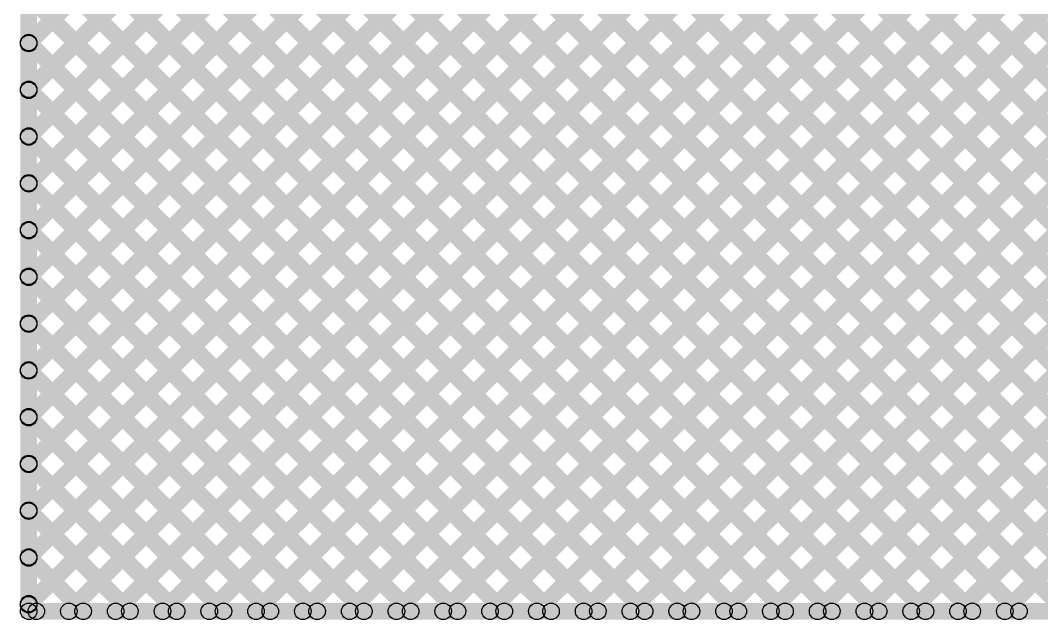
# Model space of a CAD drawing. Header units: millimetres. Extents: x 0.02 to 3.53, y 0 to 2.66.
# Drawn here: x 0.095 to 0.712, y 0.095 to 0.457 of the extents above; entities that cross this region are included whole.
import ezdxf

# ---------------------------------------------------------------- set-up
doc = ezdxf.new("R2010")
doc.units = ezdxf.units.MM
doc.header["$MEASUREMENT"] = 0
doc.layers.add('BottomLayer', color=5, linetype='Continuous')
doc.layers.add('TopLayer', color=1, linetype='Continuous')

msp = doc.modelspace()

# ---------------------------------------------------------------- hatches: boundary and pattern name
at = {"layer": 'BottomLayer'}
for points in [[(0.09646, 0.97786), (0.10354, 0.98494), (0.98494, 0.10354), (0.97786, 0.09646)], [(0.09646, 0.94958), (0.10354, 0.95665), (0.95665, 0.10354), (0.94958, 0.09646)], [(0.09646, 0.9213), (0.10354, 0.92837), (0.92837, 0.10354), (0.9213, 0.09646)], [(0.09646, 0.89301), (0.10354, 0.90008), (0.90008, 0.10354), (0.89301, 0.09646)], [(0.09646, 0.86473), (0.10354, 0.8718), (0.8718, 0.10354), (0.86473, 0.09646)], [(0.09646, 0.83644), (0.10354, 0.84351), (0.84351, 0.10354), (0.83644, 0.09646)], [(0.10354, 0.10048), (0.09646, 0.10755), (0.77436, 0.78545), (0.78143, 0.77838)], [(0.10354, 0.10048), (0.09646, 0.10755), (0.77436, 0.78545), (0.78143, 0.77838)], [(0.10354, 0.38332), (0.09646, 0.3904), (0.49152, 0.78545), (0.49859, 0.77838)], [(0.10354, 0.41161), (0.09646, 0.41868), (0.46323, 0.78545), (0.47031, 0.77838)], [(0.10354, 0.43989), (0.09646, 0.44696), (0.43495, 0.78545), (0.44202, 0.77838)], [(0.10354, 0.35504), (0.09646, 0.36211), (0.5198, 0.78545), (0.52687, 0.77838)], [(0.10354, 0.32676), (0.09646, 0.33383), (0.54809, 0.78545), (0.55516, 0.77838)], [(0.10354, 0.18533), (0.09646, 0.19241), (0.68951, 0.78545), (0.69658, 0.77838)], [(0.10354, 0.21362), (0.09646, 0.22069), (0.66122, 0.78545), (0.6683, 0.77838)], [(0.10354, 0.12877), (0.09646, 0.13584), (0.74608, 0.78545), (0.75315, 0.77838)], [(0.10354, 0.15705), (0.09646, 0.16412), (0.71779, 0.78545), (0.72486, 0.77838)], [(0.10354, 0.27019), (0.09646, 0.27726), (0.60466, 0.78545), (0.61173, 0.77838)], [(0.10354, 0.29847), (0.09646, 0.30554), (0.57637, 0.78545), (0.58344, 0.77838)], [(0.10354, 0.2419), (0.09646, 0.24897), (0.63294, 0.78545), (0.64001, 0.77838)], [(0.1278, 0.09646), (0.12073, 0.10354), (0.80265, 0.78545), (0.80972, 0.77838)], [(0.15609, 0.09646), (0.14902, 0.10354), (0.83093, 0.78545), (0.838, 0.77838)], [(0.18437, 0.09646), (0.1773, 0.10354), (0.85921, 0.78545), (0.86629, 0.77838)], [(0.21266, 0.09646), (0.20559, 0.10354), (0.8875, 0.78545), (0.89457, 0.77838)], [(0.24094, 0.09646), (0.23387, 0.10354), (0.91578, 0.78545), (0.92285, 0.77838)], [(0.26922, 0.09646), (0.26215, 0.10354), (0.94407, 0.78545), (0.95114, 0.77838)], [(0.29751, 0.09646), (0.29044, 0.10354), (0.97235, 0.78545), (0.97942, 0.77838)], [(0.32579, 0.09646), (0.31872, 0.10354), (1.00064, 0.78545), (1.00771, 0.77838)], [(0.32424, 0.77838), (0.33131, 0.78545), (1.01322, 0.10354), (1.00615, 0.09646)], [(0.35408, 0.09646), (0.34701, 0.10354), (1.02892, 0.78545), (1.03599, 0.77838)], [(0.35252, 0.77838), (0.35959, 0.78545), (1.0415, 0.10354), (1.03443, 0.09646)], [(0.38236, 0.09646), (0.37529, 0.10354), (1.0572, 0.78545), (1.06428, 0.77838)], [(0.3808, 0.77838), (0.38788, 0.78545), (1.06979, 0.10354), (1.06272, 0.09646)], [(0.41065, 0.09646), (0.40358, 0.10354), (1.08549, 0.78545), (1.09256, 0.77838)], [(0.43893, 0.09646), (0.43186, 0.10354), (1.11377, 0.78545), (1.12084, 0.77838)], [(0.46721, 0.09646), (0.46014, 0.10354), (1.14206, 0.78545), (1.14913, 0.77838)], [(0.4955, 0.09646), (0.48843, 0.10354), (1.17034, 0.78545), (1.17741, 0.77838)], [(0.52378, 0.09646), (0.51671, 0.10354), (1.19863, 0.78545), (1.2057, 0.77838)], [(0.55207, 0.09646), (0.545, 0.10354), (1.22691, 0.78545), (1.23398, 0.77838)], [(0.58035, 0.09646), (0.57328, 0.10354), (1.25519, 0.78545), (1.26227, 0.77838)], [(0.60864, 0.09646), (0.60157, 0.10354), (1.28348, 0.78545), (1.29055, 0.77838)], [(0.63692, 0.09646), (0.62985, 0.10354), (1.31176, 0.78545), (1.31883, 0.77838)], [(0.6652, 0.09646), (0.65813, 0.10354), (1.34005, 0.78545), (1.34712, 0.77838)], [(0.69349, 0.09646), (0.68642, 0.10354), (1.36833, 0.78545), (1.3754, 0.77838)], [(0.17932, 0.72531), (0.18639, 0.73238), (0.81523, 0.10354), (0.80816, 0.09646)], [(0.18817, 0.68817), (0.19524, 0.69524), (0.78695, 0.10354), (0.77987, 0.09646)], [(0.18539, 0.66266), (0.19246, 0.66974), (0.75866, 0.10354), (0.75159, 0.09646)], [(0.17761, 0.64217), (0.18468, 0.64924), (0.73038, 0.10354), (0.72331, 0.09646)], [(0.16627, 0.62521), (0.17335, 0.63228), (0.70209, 0.10354), (0.69502, 0.09646)], [(0.15186, 0.61135), (0.15893, 0.61842), (0.67381, 0.10354), (0.66674, 0.09646)], [(0.13431, 0.60061), (0.14138, 0.60768), (0.64552, 0.10354), (0.63845, 0.09646)], [(0.11305, 0.59358), (0.12012, 0.60066), (0.61724, 0.10354), (0.61017, 0.09646)], [(0.105, 0.1), (0.095, 0.1), (0.095, 0.59528), (0.105, 0.59528)], [(0.09646, 0.58188), (0.10354, 0.58896), (0.58896, 0.10354), (0.58188, 0.09646)], [(0.09646, 0.5536), (0.10354, 0.56067), (0.56067, 0.10354), (0.5536, 0.09646)], [(0.09646, 0.52532), (0.10354, 0.53239), (0.53239, 0.10354), (0.52532, 0.09646)], [(0.09646, 0.49703), (0.10354, 0.5041), (0.5041, 0.10354), (0.49703, 0.09646)], [(0.09646, 0.46875), (0.10354, 0.47582), (0.47582, 0.10354), (0.46875, 0.09646)], [(0.09646, 0.44046), (0.10354, 0.44753), (0.44753, 0.10354), (0.44046, 0.09646)], [(0.09646, 0.41218), (0.10354, 0.41925), (0.41925, 0.10354), (0.41218, 0.09646)], [(0.09646, 0.38389), (0.10354, 0.39097), (0.39097, 0.10354), (0.38389, 0.09646)], [(0.09646, 0.35561), (0.10354, 0.36268), (0.36268, 0.10354), (0.35561, 0.09646)], [(0.09646, 0.32733), (0.10354, 0.3344), (0.3344, 0.10354), (0.32733, 0.09646)], [(0.09646, 0.29904), (0.10354, 0.30611), (0.30611, 0.10354), (0.29904, 0.09646)], [(0.09646, 0.27076), (0.10354, 0.27783), (0.27783, 0.10354), (0.27076, 0.09646)], [(0.09646, 0.24247), (0.10354, 0.24954), (0.24954, 0.10354), (0.24247, 0.09646)], [(0.09646, 0.21419), (0.10354, 0.22126), (0.22126, 0.10354), (0.21419, 0.09646)], [(0.09646, 0.1859), (0.10354, 0.19298), (0.19298, 0.10354), (0.1859, 0.09646)], [(0.09646, 0.15762), (0.10354, 0.16469), (0.16469, 0.10354), (0.15762, 0.09646)], [(0.09646, 0.12934), (0.10354, 0.13641), (0.13641, 0.10354), (0.12934, 0.09646)], [(0.09646, 0.10105), (0.10354, 0.10812), (0.10812, 0.10354), (0.10105, 0.09646)], [(0.1, 0.095), (0.1, 0.105), (1.61967, 0.105), (1.61967, 0.095)]]:
    msp.add_hatch(color=5, dxfattribs=at).paths.add_polyline_path(points)
h = msp.add_hatch(color=5, dxfattribs=at)
edge = h.paths.add_edge_path()
edge.add_arc((0.1, 0.444), 0.005, 0, 360)
h = msp.add_hatch(color=5, dxfattribs=at)
edge = h.paths.add_edge_path()
edge.add_arc((0.1, 0.44343), 0.005, 0, 360)
h = msp.add_hatch(color=5, dxfattribs=at)
edge = h.paths.add_edge_path()
edge.add_arc((0.1, 0.41571), 0.005, 0, 360)
h = msp.add_hatch(color=5, dxfattribs=at)
edge = h.paths.add_edge_path()
edge.add_arc((0.1, 0.41514), 0.005, 0, 360)
h = msp.add_hatch(color=5, dxfattribs=at)
edge = h.paths.add_edge_path()
edge.add_arc((0.1, 0.38743), 0.005, 0, 360)
h = msp.add_hatch(color=5, dxfattribs=at)
edge = h.paths.add_edge_path()
edge.add_arc((0.1, 0.38686), 0.005, 0, 360)
h = msp.add_hatch(color=5, dxfattribs=at)
edge = h.paths.add_edge_path()
edge.add_arc((0.1, 0.35915), 0.005, 0, 360)
h = msp.add_hatch(color=5, dxfattribs=at)
edge = h.paths.add_edge_path()
edge.add_arc((0.1, 0.35858), 0.005, 0, 360)
h = msp.add_hatch(color=5, dxfattribs=at)
edge = h.paths.add_edge_path()
edge.add_arc((0.1, 0.33086), 0.005, 0, 360)
h = msp.add_hatch(color=5, dxfattribs=at)
edge = h.paths.add_edge_path()
edge.add_arc((0.1, 0.33029), 0.005, 0, 360)
h = msp.add_hatch(color=5, dxfattribs=at)
edge = h.paths.add_edge_path()
edge.add_arc((0.1, 0.30258), 0.005, 0, 360)
h = msp.add_hatch(color=5, dxfattribs=at)
edge = h.paths.add_edge_path()
edge.add_arc((0.1, 0.30201), 0.005, 0, 360)
h = msp.add_hatch(color=5, dxfattribs=at)
edge = h.paths.add_edge_path()
edge.add_arc((0.1, 0.27429), 0.005, 0, 360)
h = msp.add_hatch(color=5, dxfattribs=at)
edge = h.paths.add_edge_path()
edge.add_arc((0.1, 0.27372), 0.005, 0, 360)
h = msp.add_hatch(color=5, dxfattribs=at)
edge = h.paths.add_edge_path()
edge.add_arc((0.1, 0.24601), 0.005, 0, 360)
h = msp.add_hatch(color=5, dxfattribs=at)
edge = h.paths.add_edge_path()
edge.add_arc((0.1, 0.24544), 0.005, 0, 360)
h = msp.add_hatch(color=5, dxfattribs=at)
edge = h.paths.add_edge_path()
edge.add_arc((0.1, 0.21772), 0.005, 0, 360)
h = msp.add_hatch(color=5, dxfattribs=at)
edge = h.paths.add_edge_path()
edge.add_arc((0.1, 0.21715), 0.005, 0, 360)
h = msp.add_hatch(color=5, dxfattribs=at)
edge = h.paths.add_edge_path()
edge.add_arc((0.1, 0.18944), 0.005, 0, 360)
h = msp.add_hatch(color=5, dxfattribs=at)
edge = h.paths.add_edge_path()
edge.add_arc((0.1, 0.18887), 0.005, 0, 360)
h = msp.add_hatch(color=5, dxfattribs=at)
edge = h.paths.add_edge_path()
edge.add_arc((0.1, 0.16116), 0.005, 0, 360)
h = msp.add_hatch(color=5, dxfattribs=at)
edge = h.paths.add_edge_path()
edge.add_arc((0.1, 0.16059), 0.005, 0, 360)
h = msp.add_hatch(color=5, dxfattribs=at)
edge = h.paths.add_edge_path()
edge.add_arc((0.1, 0.13287), 0.005, 0, 360)
h = msp.add_hatch(color=5, dxfattribs=at)
edge = h.paths.add_edge_path()
edge.add_arc((0.1, 0.1323), 0.005, 0, 360)
h = msp.add_hatch(color=5, dxfattribs=at)
edge = h.paths.add_edge_path()
edge.add_arc((0.1, 0.10459), 0.005, 0, 360)
h = msp.add_hatch(color=5, dxfattribs=at)
edge = h.paths.add_edge_path()
edge.add_arc((0.1, 0.10402), 0.005, 0, 360)
h = msp.add_hatch(color=5, dxfattribs=at)
edge = h.paths.add_edge_path()
edge.add_arc((0.1, 0.10402), 0.005, 0, 360)
h = msp.add_hatch(color=5, dxfattribs=at)
edge = h.paths.add_edge_path()
edge.add_arc((0.1, 0.1), 0.005, 0, 360)
h = msp.add_hatch(color=5, dxfattribs=at)
edge = h.paths.add_edge_path()
edge.add_arc((0.1, 0.1), 0.005, 0, 360)
h = msp.add_hatch(color=5, dxfattribs=at)
edge = h.paths.add_edge_path()
edge.add_arc((0.10459, 0.1), 0.005, 0, 360)
h = msp.add_hatch(color=5, dxfattribs=at)
edge = h.paths.add_edge_path()
edge.add_arc((0.12427, 0.1), 0.005, 0, 360)
h = msp.add_hatch(color=5, dxfattribs=at)
edge = h.paths.add_edge_path()
edge.add_arc((0.13287, 0.1), 0.005, 0, 360)
h = msp.add_hatch(color=5, dxfattribs=at)
edge = h.paths.add_edge_path()
edge.add_arc((0.15255, 0.1), 0.005, 0, 360)
h = msp.add_hatch(color=5, dxfattribs=at)
edge = h.paths.add_edge_path()
edge.add_arc((0.16116, 0.1), 0.005, 0, 360)
h = msp.add_hatch(color=5, dxfattribs=at)
edge = h.paths.add_edge_path()
edge.add_arc((0.18084, 0.1), 0.005, 0, 360)
h = msp.add_hatch(color=5, dxfattribs=at)
edge = h.paths.add_edge_path()
edge.add_arc((0.18944, 0.1), 0.005, 0, 360)
h = msp.add_hatch(color=5, dxfattribs=at)
edge = h.paths.add_edge_path()
edge.add_arc((0.20912, 0.1), 0.005, 0, 360)
h = msp.add_hatch(color=5, dxfattribs=at)
edge = h.paths.add_edge_path()
edge.add_arc((0.21772, 0.1), 0.005, 0, 360)
h = msp.add_hatch(color=5, dxfattribs=at)
edge = h.paths.add_edge_path()
edge.add_arc((0.2374, 0.1), 0.005, 0, 360)
h = msp.add_hatch(color=5, dxfattribs=at)
edge = h.paths.add_edge_path()
edge.add_arc((0.24601, 0.1), 0.005, 0, 360)
h = msp.add_hatch(color=5, dxfattribs=at)
edge = h.paths.add_edge_path()
edge.add_arc((0.26569, 0.1), 0.005, 0, 360)
h = msp.add_hatch(color=5, dxfattribs=at)
edge = h.paths.add_edge_path()
edge.add_arc((0.27429, 0.1), 0.005, 0, 360)
h = msp.add_hatch(color=5, dxfattribs=at)
edge = h.paths.add_edge_path()
edge.add_arc((0.29397, 0.1), 0.005, 0, 360)
h = msp.add_hatch(color=5, dxfattribs=at)
edge = h.paths.add_edge_path()
edge.add_arc((0.30258, 0.1), 0.005, 0, 360)
h = msp.add_hatch(color=5, dxfattribs=at)
edge = h.paths.add_edge_path()
edge.add_arc((0.32226, 0.1), 0.005, 0, 360)
h = msp.add_hatch(color=5, dxfattribs=at)
edge = h.paths.add_edge_path()
edge.add_arc((0.33086, 0.1), 0.005, 0, 360)
h = msp.add_hatch(color=5, dxfattribs=at)
edge = h.paths.add_edge_path()
edge.add_arc((0.35054, 0.1), 0.005, 0, 360)
h = msp.add_hatch(color=5, dxfattribs=at)
edge = h.paths.add_edge_path()
edge.add_arc((0.35915, 0.1), 0.005, 0, 360)
h = msp.add_hatch(color=5, dxfattribs=at)
edge = h.paths.add_edge_path()
edge.add_arc((0.37883, 0.1), 0.005, 0, 360)
h = msp.add_hatch(color=5, dxfattribs=at)
edge = h.paths.add_edge_path()
edge.add_arc((0.38743, 0.1), 0.005, 0, 360)
h = msp.add_hatch(color=5, dxfattribs=at)
edge = h.paths.add_edge_path()
edge.add_arc((0.40711, 0.1), 0.005, 0, 360)
h = msp.add_hatch(color=5, dxfattribs=at)
edge = h.paths.add_edge_path()
edge.add_arc((0.41571, 0.1), 0.005, 0, 360)
h = msp.add_hatch(color=5, dxfattribs=at)
edge = h.paths.add_edge_path()
edge.add_arc((0.43539, 0.1), 0.005, 0, 360)
h = msp.add_hatch(color=5, dxfattribs=at)
edge = h.paths.add_edge_path()
edge.add_arc((0.444, 0.1), 0.005, 0, 360)
h = msp.add_hatch(color=5, dxfattribs=at)
edge = h.paths.add_edge_path()
edge.add_arc((0.46368, 0.1), 0.005, 0, 360)
h = msp.add_hatch(color=5, dxfattribs=at)
edge = h.paths.add_edge_path()
edge.add_arc((0.47228, 0.1), 0.005, 0, 360)
h = msp.add_hatch(color=5, dxfattribs=at)
edge = h.paths.add_edge_path()
edge.add_arc((0.49196, 0.1), 0.005, 0, 360)
h = msp.add_hatch(color=5, dxfattribs=at)
edge = h.paths.add_edge_path()
edge.add_arc((0.50057, 0.1), 0.005, 0, 360)
h = msp.add_hatch(color=5, dxfattribs=at)
edge = h.paths.add_edge_path()
edge.add_arc((0.52025, 0.1), 0.005, 0, 360)
h = msp.add_hatch(color=5, dxfattribs=at)
edge = h.paths.add_edge_path()
edge.add_arc((0.52885, 0.1), 0.005, 0, 360)
h = msp.add_hatch(color=5, dxfattribs=at)
edge = h.paths.add_edge_path()
edge.add_arc((0.54853, 0.1), 0.005, 0, 360)
h = msp.add_hatch(color=5, dxfattribs=at)
edge = h.paths.add_edge_path()
edge.add_arc((0.55714, 0.1), 0.005, 0, 360)
h = msp.add_hatch(color=5, dxfattribs=at)
edge = h.paths.add_edge_path()
edge.add_arc((0.57682, 0.1), 0.005, 0, 360)
h = msp.add_hatch(color=5, dxfattribs=at)
edge = h.paths.add_edge_path()
edge.add_arc((0.58542, 0.1), 0.005, 0, 360)
h = msp.add_hatch(color=5, dxfattribs=at)
edge = h.paths.add_edge_path()
edge.add_arc((0.6051, 0.1), 0.005, 0, 360)
h = msp.add_hatch(color=5, dxfattribs=at)
edge = h.paths.add_edge_path()
edge.add_arc((0.6137, 0.1), 0.005, 0, 360)
h = msp.add_hatch(color=5, dxfattribs=at)
edge = h.paths.add_edge_path()
edge.add_arc((0.63339, 0.1), 0.005, 0, 360)
h = msp.add_hatch(color=5, dxfattribs=at)
edge = h.paths.add_edge_path()
edge.add_arc((0.64199, 0.1), 0.005, 0, 360)
h = msp.add_hatch(color=5, dxfattribs=at)
edge = h.paths.add_edge_path()
edge.add_arc((0.66167, 0.1), 0.005, 0, 360)
h = msp.add_hatch(color=5, dxfattribs=at)
edge = h.paths.add_edge_path()
edge.add_arc((0.67027, 0.1), 0.005, 0, 360)
h = msp.add_hatch(color=5, dxfattribs=at)
edge = h.paths.add_edge_path()
edge.add_arc((0.68995, 0.1), 0.005, 0, 360)
h = msp.add_hatch(color=5, dxfattribs=at)
edge = h.paths.add_edge_path()
edge.add_arc((0.69856, 0.1), 0.005, 0, 360)
at = {"layer": 'TopLayer'}
for points in [[(0.10354, 0.43989), (0.09646, 0.44696), (1.42764, 1.77814), (1.43471, 1.77107)], [(0.10354, 0.41161), (0.09646, 0.41868), (1.45593, 1.77814), (1.463, 1.77107)], [(0.10354, 0.38332), (0.09646, 0.3904), (1.4839, 1.77783), (1.49097, 1.77076)], [(0.10354, 0.35504), (0.09646, 0.36211), (1.24185, 1.5075), (1.24892, 1.50043)], [(0.10354, 0.32676), (0.09646, 0.33383), (1.24757, 1.48493), (1.25464, 1.47786)], [(0.10354, 0.29847), (0.09646, 0.30554), (1.21852, 1.4276), (1.22559, 1.42053)], [(0.10354, 0.27019), (0.09646, 0.27726), (1.21852, 1.39931), (1.22559, 1.39224)], [(0.10354, 0.2419), (0.09646, 0.24897), (1.21852, 1.37103), (1.22559, 1.36396)], [(0.10354, 0.21362), (0.09646, 0.22069), (1.21852, 1.34274), (1.22559, 1.33567)], [(0.10354, 0.18533), (0.09646, 0.19241), (1.21852, 1.31446), (1.22559, 1.30739)], [(0.10354, 0.15705), (0.09646, 0.16412), (1.21852, 1.28618), (1.22559, 1.2791)], [(0.10354, 0.12877), (0.09646, 0.13584), (1.21852, 1.25789), (1.22559, 1.25082)], [(0.10354, 0.10048), (0.09646, 0.10755), (1.21852, 1.22961), (1.22559, 1.22254)], [(0.10354, 0.10048), (0.09646, 0.10755), (1.21852, 1.22961), (1.22559, 1.22254)], [(0.1278, 0.09646), (0.12073, 0.10354), (1.21852, 1.20132), (1.22559, 1.19425)], [(0.15609, 0.09646), (0.14902, 0.10354), (1.21852, 1.17304), (1.22559, 1.16597)], [(0.18437, 0.09646), (0.1773, 0.10354), (1.22101, 1.14725), (1.22808, 1.14018)], [(0.21266, 0.09646), (0.20559, 0.10354), (1.23435, 1.1323), (1.24142, 1.12523)], [(0.24094, 0.09646), (0.23387, 0.10354), (1.24849, 1.11816), (1.25557, 1.11109)], [(0.26922, 0.09646), (0.26215, 0.10354), (1.26277, 1.10416), (1.26985, 1.09709)], [(0.29751, 0.09646), (0.29044, 0.10354), (1.2863, 1.0994), (1.29338, 1.09233)], [(0.32579, 0.09646), (0.31872, 0.10354), (1.31459, 1.0994), (1.32166, 1.09233)], [(0.35408, 0.09646), (0.34701, 0.10354), (1.34287, 1.0994), (1.34994, 1.09233)], [(0.38236, 0.09646), (0.37529, 0.10354), (1.37116, 1.0994), (1.37823, 1.09233)], [(0.41065, 0.09646), (0.40358, 0.10354), (1.39944, 1.0994), (1.40651, 1.09233)], [(0.43893, 0.09646), (0.43186, 0.10354), (1.42773, 1.0994), (1.4348, 1.09233)], [(0.46721, 0.09646), (0.46014, 0.10354), (1.45601, 1.0994), (1.46308, 1.09233)], [(0.4955, 0.09646), (0.48843, 0.10354), (1.48429, 1.0994), (1.49137, 1.09233)], [(0.52378, 0.09646), (0.51671, 0.10354), (1.51258, 1.0994), (1.51965, 1.09233)], [(0.55207, 0.09646), (0.545, 0.10354), (1.54086, 1.0994), (1.54793, 1.09233)], [(0.58035, 0.09646), (0.57328, 0.10354), (1.56915, 1.0994), (1.57622, 1.09233)], [(0.60864, 0.09646), (0.60157, 0.10354), (1.59743, 1.0994), (1.6045, 1.09233)], [(0.63692, 0.09646), (0.62985, 0.10354), (1.62572, 1.0994), (1.63279, 1.09233)], [(0.6652, 0.09646), (0.65813, 0.10354), (1.654, 1.0994), (1.66107, 1.09233)], [(0.69349, 0.09646), (0.68642, 0.10354), (1.6736, 1.09072), (1.68067, 1.08365)], [(0.09646, 1.06272), (0.10354, 1.06979), (1.06979, 0.10354), (1.06272, 0.09646)], [(0.09646, 1.03443), (0.10354, 1.0415), (1.0415, 0.10354), (1.03443, 0.09646)], [(0.09646, 1.00615), (0.10354, 1.01322), (1.01322, 0.10354), (1.00615, 0.09646)], [(0.09646, 0.97786), (0.10354, 0.98494), (0.98494, 0.10354), (0.97786, 0.09646)], [(0.09646, 0.94958), (0.10354, 0.95665), (0.95665, 0.10354), (0.94958, 0.09646)], [(0.09646, 0.9213), (0.10354, 0.92837), (0.92837, 0.10354), (0.9213, 0.09646)], [(0.09646, 0.89301), (0.10354, 0.90008), (0.90008, 0.10354), (0.89301, 0.09646)], [(0.09646, 0.86473), (0.10354, 0.8718), (0.8718, 0.10354), (0.86473, 0.09646)], [(0.09646, 0.83644), (0.10354, 0.84351), (0.84351, 0.10354), (0.83644, 0.09646)], [(0.17932, 0.72531), (0.18639, 0.73238), (0.81523, 0.10354), (0.80816, 0.09646)], [(0.18817, 0.68817), (0.19524, 0.69524), (0.78695, 0.10354), (0.77987, 0.09646)], [(0.18539, 0.66266), (0.19246, 0.66974), (0.75866, 0.10354), (0.75159, 0.09646)], [(0.17761, 0.64217), (0.18468, 0.64924), (0.73038, 0.10354), (0.72331, 0.09646)], [(0.16627, 0.62521), (0.17335, 0.63228), (0.70209, 0.10354), (0.69502, 0.09646)], [(0.15186, 0.61135), (0.15893, 0.61842), (0.67381, 0.10354), (0.66674, 0.09646)], [(0.13431, 0.60061), (0.14138, 0.60768), (0.64552, 0.10354), (0.63845, 0.09646)], [(0.11305, 0.59358), (0.12012, 0.60066), (0.61724, 0.10354), (0.61017, 0.09646)], [(0.105, 0.1), (0.095, 0.1), (0.095, 0.59528), (0.105, 0.59528)], [(0.09646, 0.58188), (0.10354, 0.58896), (0.58896, 0.10354), (0.58188, 0.09646)], [(0.09646, 0.5536), (0.10354, 0.56067), (0.56067, 0.10354), (0.5536, 0.09646)], [(0.09646, 0.52532), (0.10354, 0.53239), (0.53239, 0.10354), (0.52532, 0.09646)], [(0.09646, 0.49703), (0.10354, 0.5041), (0.5041, 0.10354), (0.49703, 0.09646)], [(0.09646, 0.46875), (0.10354, 0.47582), (0.47582, 0.10354), (0.46875, 0.09646)], [(0.09646, 0.44046), (0.10354, 0.44753), (0.44753, 0.10354), (0.44046, 0.09646)], [(0.09646, 0.41218), (0.10354, 0.41925), (0.41925, 0.10354), (0.41218, 0.09646)], [(0.09646, 0.38389), (0.10354, 0.39097), (0.39097, 0.10354), (0.38389, 0.09646)], [(0.09646, 0.35561), (0.10354, 0.36268), (0.36268, 0.10354), (0.35561, 0.09646)], [(0.09646, 0.32733), (0.10354, 0.3344), (0.3344, 0.10354), (0.32733, 0.09646)], [(0.09646, 0.29904), (0.10354, 0.30611), (0.30611, 0.10354), (0.29904, 0.09646)], [(0.09646, 0.27076), (0.10354, 0.27783), (0.27783, 0.10354), (0.27076, 0.09646)], [(0.09646, 0.24247), (0.10354, 0.24954), (0.24954, 0.10354), (0.24247, 0.09646)], [(0.09646, 0.21419), (0.10354, 0.22126), (0.22126, 0.10354), (0.21419, 0.09646)], [(0.09646, 0.1859), (0.10354, 0.19298), (0.19298, 0.10354), (0.1859, 0.09646)], [(0.09646, 0.15762), (0.10354, 0.16469), (0.16469, 0.10354), (0.15762, 0.09646)], [(0.09646, 0.12934), (0.10354, 0.13641), (0.13641, 0.10354), (0.12934, 0.09646)], [(0.09646, 0.10105), (0.10354, 0.10812), (0.10812, 0.10354), (0.10105, 0.09646)], [(0.1, 0.095), (0.1, 0.105), (1.61967, 0.105), (1.61967, 0.095)]]:
    msp.add_hatch(color=1, dxfattribs=at).paths.add_polyline_path(points)
h = msp.add_hatch(color=1, dxfattribs=at)
edge = h.paths.add_edge_path()
edge.add_arc((0.1, 0.444), 0.005, 0, 360)
h = msp.add_hatch(color=1, dxfattribs=at)
edge = h.paths.add_edge_path()
edge.add_arc((0.1, 0.44343), 0.005, 0, 360)
h = msp.add_hatch(color=1, dxfattribs=at)
edge = h.paths.add_edge_path()
edge.add_arc((0.1, 0.41571), 0.005, 0, 360)
h = msp.add_hatch(color=1, dxfattribs=at)
edge = h.paths.add_edge_path()
edge.add_arc((0.1, 0.41514), 0.005, 0, 360)
h = msp.add_hatch(color=1, dxfattribs=at)
edge = h.paths.add_edge_path()
edge.add_arc((0.1, 0.38743), 0.005, 0, 360)
h = msp.add_hatch(color=1, dxfattribs=at)
edge = h.paths.add_edge_path()
edge.add_arc((0.1, 0.38686), 0.005, 0, 360)
h = msp.add_hatch(color=1, dxfattribs=at)
edge = h.paths.add_edge_path()
edge.add_arc((0.1, 0.35915), 0.005, 0, 360)
h = msp.add_hatch(color=1, dxfattribs=at)
edge = h.paths.add_edge_path()
edge.add_arc((0.1, 0.35858), 0.005, 0, 360)
h = msp.add_hatch(color=1, dxfattribs=at)
edge = h.paths.add_edge_path()
edge.add_arc((0.1, 0.33086), 0.005, 0, 360)
h = msp.add_hatch(color=1, dxfattribs=at)
edge = h.paths.add_edge_path()
edge.add_arc((0.1, 0.33029), 0.005, 0, 360)
h = msp.add_hatch(color=1, dxfattribs=at)
edge = h.paths.add_edge_path()
edge.add_arc((0.1, 0.30258), 0.005, 0, 360)
h = msp.add_hatch(color=1, dxfattribs=at)
edge = h.paths.add_edge_path()
edge.add_arc((0.1, 0.30201), 0.005, 0, 360)
h = msp.add_hatch(color=1, dxfattribs=at)
edge = h.paths.add_edge_path()
edge.add_arc((0.1, 0.27429), 0.005, 0, 360)
h = msp.add_hatch(color=1, dxfattribs=at)
edge = h.paths.add_edge_path()
edge.add_arc((0.1, 0.27372), 0.005, 0, 360)
h = msp.add_hatch(color=1, dxfattribs=at)
edge = h.paths.add_edge_path()
edge.add_arc((0.1, 0.24601), 0.005, 0, 360)
h = msp.add_hatch(color=1, dxfattribs=at)
edge = h.paths.add_edge_path()
edge.add_arc((0.1, 0.24544), 0.005, 0, 360)
h = msp.add_hatch(color=1, dxfattribs=at)
edge = h.paths.add_edge_path()
edge.add_arc((0.1, 0.21772), 0.005, 0, 360)
h = msp.add_hatch(color=1, dxfattribs=at)
edge = h.paths.add_edge_path()
edge.add_arc((0.1, 0.21715), 0.005, 0, 360)
h = msp.add_hatch(color=1, dxfattribs=at)
edge = h.paths.add_edge_path()
edge.add_arc((0.1, 0.18944), 0.005, 0, 360)
h = msp.add_hatch(color=1, dxfattribs=at)
edge = h.paths.add_edge_path()
edge.add_arc((0.1, 0.18887), 0.005, 0, 360)
h = msp.add_hatch(color=1, dxfattribs=at)
edge = h.paths.add_edge_path()
edge.add_arc((0.1, 0.16116), 0.005, 0, 360)
h = msp.add_hatch(color=1, dxfattribs=at)
edge = h.paths.add_edge_path()
edge.add_arc((0.1, 0.16059), 0.005, 0, 360)
h = msp.add_hatch(color=1, dxfattribs=at)
edge = h.paths.add_edge_path()
edge.add_arc((0.1, 0.13287), 0.005, 0, 360)
h = msp.add_hatch(color=1, dxfattribs=at)
edge = h.paths.add_edge_path()
edge.add_arc((0.1, 0.1323), 0.005, 0, 360)
h = msp.add_hatch(color=1, dxfattribs=at)
edge = h.paths.add_edge_path()
edge.add_arc((0.1, 0.10459), 0.005, 0, 360)
h = msp.add_hatch(color=1, dxfattribs=at)
edge = h.paths.add_edge_path()
edge.add_arc((0.1, 0.10402), 0.005, 0, 360)
h = msp.add_hatch(color=1, dxfattribs=at)
edge = h.paths.add_edge_path()
edge.add_arc((0.1, 0.10402), 0.005, 0, 360)
h = msp.add_hatch(color=1, dxfattribs=at)
edge = h.paths.add_edge_path()
edge.add_arc((0.1, 0.1), 0.005, 0, 360)
h = msp.add_hatch(color=1, dxfattribs=at)
edge = h.paths.add_edge_path()
edge.add_arc((0.1, 0.1), 0.005, 0, 360)
h = msp.add_hatch(color=1, dxfattribs=at)
edge = h.paths.add_edge_path()
edge.add_arc((0.10459, 0.1), 0.005, 0, 360)
h = msp.add_hatch(color=1, dxfattribs=at)
edge = h.paths.add_edge_path()
edge.add_arc((0.12427, 0.1), 0.005, 0, 360)
h = msp.add_hatch(color=1, dxfattribs=at)
edge = h.paths.add_edge_path()
edge.add_arc((0.13287, 0.1), 0.005, 0, 360)
h = msp.add_hatch(color=1, dxfattribs=at)
edge = h.paths.add_edge_path()
edge.add_arc((0.15255, 0.1), 0.005, 0, 360)
h = msp.add_hatch(color=1, dxfattribs=at)
edge = h.paths.add_edge_path()
edge.add_arc((0.16116, 0.1), 0.005, 0, 360)
h = msp.add_hatch(color=1, dxfattribs=at)
edge = h.paths.add_edge_path()
edge.add_arc((0.18084, 0.1), 0.005, 0, 360)
h = msp.add_hatch(color=1, dxfattribs=at)
edge = h.paths.add_edge_path()
edge.add_arc((0.18944, 0.1), 0.005, 0, 360)
h = msp.add_hatch(color=1, dxfattribs=at)
edge = h.paths.add_edge_path()
edge.add_arc((0.20912, 0.1), 0.005, 0, 360)
h = msp.add_hatch(color=1, dxfattribs=at)
edge = h.paths.add_edge_path()
edge.add_arc((0.21772, 0.1), 0.005, 0, 360)
h = msp.add_hatch(color=1, dxfattribs=at)
edge = h.paths.add_edge_path()
edge.add_arc((0.2374, 0.1), 0.005, 0, 360)
h = msp.add_hatch(color=1, dxfattribs=at)
edge = h.paths.add_edge_path()
edge.add_arc((0.24601, 0.1), 0.005, 0, 360)
h = msp.add_hatch(color=1, dxfattribs=at)
edge = h.paths.add_edge_path()
edge.add_arc((0.26569, 0.1), 0.005, 0, 360)
h = msp.add_hatch(color=1, dxfattribs=at)
edge = h.paths.add_edge_path()
edge.add_arc((0.27429, 0.1), 0.005, 0, 360)
h = msp.add_hatch(color=1, dxfattribs=at)
edge = h.paths.add_edge_path()
edge.add_arc((0.29397, 0.1), 0.005, 0, 360)
h = msp.add_hatch(color=1, dxfattribs=at)
edge = h.paths.add_edge_path()
edge.add_arc((0.30258, 0.1), 0.005, 0, 360)
h = msp.add_hatch(color=1, dxfattribs=at)
edge = h.paths.add_edge_path()
edge.add_arc((0.32226, 0.1), 0.005, 0, 360)
h = msp.add_hatch(color=1, dxfattribs=at)
edge = h.paths.add_edge_path()
edge.add_arc((0.33086, 0.1), 0.005, 0, 360)
h = msp.add_hatch(color=1, dxfattribs=at)
edge = h.paths.add_edge_path()
edge.add_arc((0.35054, 0.1), 0.005, 0, 360)
h = msp.add_hatch(color=1, dxfattribs=at)
edge = h.paths.add_edge_path()
edge.add_arc((0.35915, 0.1), 0.005, 0, 360)
h = msp.add_hatch(color=1, dxfattribs=at)
edge = h.paths.add_edge_path()
edge.add_arc((0.37883, 0.1), 0.005, 0, 360)
h = msp.add_hatch(color=1, dxfattribs=at)
edge = h.paths.add_edge_path()
edge.add_arc((0.38743, 0.1), 0.005, 0, 360)
h = msp.add_hatch(color=1, dxfattribs=at)
edge = h.paths.add_edge_path()
edge.add_arc((0.40711, 0.1), 0.005, 0, 360)
h = msp.add_hatch(color=1, dxfattribs=at)
edge = h.paths.add_edge_path()
edge.add_arc((0.41571, 0.1), 0.005, 0, 360)
h = msp.add_hatch(color=1, dxfattribs=at)
edge = h.paths.add_edge_path()
edge.add_arc((0.43539, 0.1), 0.005, 0, 360)
h = msp.add_hatch(color=1, dxfattribs=at)
edge = h.paths.add_edge_path()
edge.add_arc((0.444, 0.1), 0.005, 0, 360)
h = msp.add_hatch(color=1, dxfattribs=at)
edge = h.paths.add_edge_path()
edge.add_arc((0.46368, 0.1), 0.005, 0, 360)
h = msp.add_hatch(color=1, dxfattribs=at)
edge = h.paths.add_edge_path()
edge.add_arc((0.47228, 0.1), 0.005, 0, 360)
h = msp.add_hatch(color=1, dxfattribs=at)
edge = h.paths.add_edge_path()
edge.add_arc((0.49196, 0.1), 0.005, 0, 360)
h = msp.add_hatch(color=1, dxfattribs=at)
edge = h.paths.add_edge_path()
edge.add_arc((0.50057, 0.1), 0.005, 0, 360)
h = msp.add_hatch(color=1, dxfattribs=at)
edge = h.paths.add_edge_path()
edge.add_arc((0.52025, 0.1), 0.005, 0, 360)
h = msp.add_hatch(color=1, dxfattribs=at)
edge = h.paths.add_edge_path()
edge.add_arc((0.52885, 0.1), 0.005, 0, 360)
h = msp.add_hatch(color=1, dxfattribs=at)
edge = h.paths.add_edge_path()
edge.add_arc((0.54853, 0.1), 0.005, 0, 360)
h = msp.add_hatch(color=1, dxfattribs=at)
edge = h.paths.add_edge_path()
edge.add_arc((0.55714, 0.1), 0.005, 0, 360)
h = msp.add_hatch(color=1, dxfattribs=at)
edge = h.paths.add_edge_path()
edge.add_arc((0.57682, 0.1), 0.005, 0, 360)
h = msp.add_hatch(color=1, dxfattribs=at)
edge = h.paths.add_edge_path()
edge.add_arc((0.58542, 0.1), 0.005, 0, 360)
h = msp.add_hatch(color=1, dxfattribs=at)
edge = h.paths.add_edge_path()
edge.add_arc((0.6051, 0.1), 0.005, 0, 360)
h = msp.add_hatch(color=1, dxfattribs=at)
edge = h.paths.add_edge_path()
edge.add_arc((0.6137, 0.1), 0.005, 0, 360)
h = msp.add_hatch(color=1, dxfattribs=at)
edge = h.paths.add_edge_path()
edge.add_arc((0.63339, 0.1), 0.005, 0, 360)
h = msp.add_hatch(color=1, dxfattribs=at)
edge = h.paths.add_edge_path()
edge.add_arc((0.64199, 0.1), 0.005, 0, 360)
h = msp.add_hatch(color=1, dxfattribs=at)
edge = h.paths.add_edge_path()
edge.add_arc((0.66167, 0.1), 0.005, 0, 360)
h = msp.add_hatch(color=1, dxfattribs=at)
edge = h.paths.add_edge_path()
edge.add_arc((0.67027, 0.1), 0.005, 0, 360)
h = msp.add_hatch(color=1, dxfattribs=at)
edge = h.paths.add_edge_path()
edge.add_arc((0.68995, 0.1), 0.005, 0, 360)
h = msp.add_hatch(color=1, dxfattribs=at)
edge = h.paths.add_edge_path()
edge.add_arc((0.69856, 0.1), 0.005, 0, 360)

# ---------------------------------------------------------------- linework, layer by layer
at = {"layer": 'BottomLayer'}
for centre in [(0.1, 0.444), (0.1, 0.44343), (0.1, 0.41571), (0.1, 0.41514), (0.1, 0.38743), (0.1, 0.38686), (0.1, 0.35915), (0.1, 0.35858), (0.1, 0.33086), (0.1, 0.33029), (0.1, 0.30258), (0.1, 0.30201), (0.1, 0.27429), (0.1, 0.27372), (0.1, 0.24601), (0.1, 0.24544), (0.1, 0.21772), (0.1, 0.21715), (0.1, 0.18944), (0.1, 0.18887), (0.1, 0.16116), (0.1, 0.16059), (0.1, 0.13287), (0.1, 0.1323), (0.1, 0.10459), (0.1, 0.10402), (0.1, 0.10402), (0.1, 0.1), (0.1, 0.1), (0.10459, 0.1), (0.12427, 0.1), (0.13287, 0.1), (0.15255, 0.1), (0.16116, 0.1), (0.18084, 0.1), (0.18944, 0.1), (0.20912, 0.1), (0.21772, 0.1), (0.2374, 0.1), (0.24601, 0.1), (0.26569, 0.1), (0.27429, 0.1), (0.29397, 0.1), (0.30258, 0.1), (0.32226, 0.1), (0.33086, 0.1), (0.35054, 0.1), (0.35915, 0.1), (0.37883, 0.1), (0.38743, 0.1), (0.40711, 0.1), (0.41571, 0.1), (0.43539, 0.1), (0.444, 0.1), (0.46368, 0.1), (0.47228, 0.1), (0.49196, 0.1), (0.50057, 0.1), (0.52025, 0.1), (0.52885, 0.1), (0.54853, 0.1), (0.55714, 0.1), (0.57682, 0.1), (0.58542, 0.1), (0.6051, 0.1), (0.6137, 0.1), (0.63339, 0.1), (0.64199, 0.1), (0.66167, 0.1), (0.67027, 0.1), (0.68995, 0.1), (0.69856, 0.1)]:
    msp.add_circle(centre, 0.005, dxfattribs=at)
at = {"layer": 'TopLayer'}
for centre in [(0.1, 0.444), (0.1, 0.44343), (0.1, 0.41571), (0.1, 0.41514), (0.1, 0.38743), (0.1, 0.38686), (0.1, 0.35915), (0.1, 0.35858), (0.1, 0.33086), (0.1, 0.33029), (0.1, 0.30258), (0.1, 0.30201), (0.1, 0.27429), (0.1, 0.27372), (0.1, 0.24601), (0.1, 0.24544), (0.1, 0.21772), (0.1, 0.21715), (0.1, 0.18944), (0.1, 0.18887), (0.1, 0.16116), (0.1, 0.16059), (0.1, 0.13287), (0.1, 0.1323), (0.1, 0.10459), (0.1, 0.10402), (0.1, 0.10402), (0.1, 0.1), (0.1, 0.1), (0.10459, 0.1), (0.12427, 0.1), (0.13287, 0.1), (0.15255, 0.1), (0.16116, 0.1), (0.18084, 0.1), (0.18944, 0.1), (0.20912, 0.1), (0.21772, 0.1), (0.2374, 0.1), (0.24601, 0.1), (0.26569, 0.1), (0.27429, 0.1), (0.29397, 0.1), (0.30258, 0.1), (0.32226, 0.1), (0.33086, 0.1), (0.35054, 0.1), (0.35915, 0.1), (0.37883, 0.1), (0.38743, 0.1), (0.40711, 0.1), (0.41571, 0.1), (0.43539, 0.1), (0.444, 0.1), (0.46368, 0.1), (0.47228, 0.1), (0.49196, 0.1), (0.50057, 0.1), (0.52025, 0.1), (0.52885, 0.1), (0.54853, 0.1), (0.55714, 0.1), (0.57682, 0.1), (0.58542, 0.1), (0.6051, 0.1), (0.6137, 0.1), (0.63339, 0.1), (0.64199, 0.1), (0.66167, 0.1), (0.67027, 0.1), (0.68995, 0.1), (0.69856, 0.1)]:
    msp.add_circle(centre, 0.005, dxfattribs=at)

doc.saveas('drawing.dxf')
